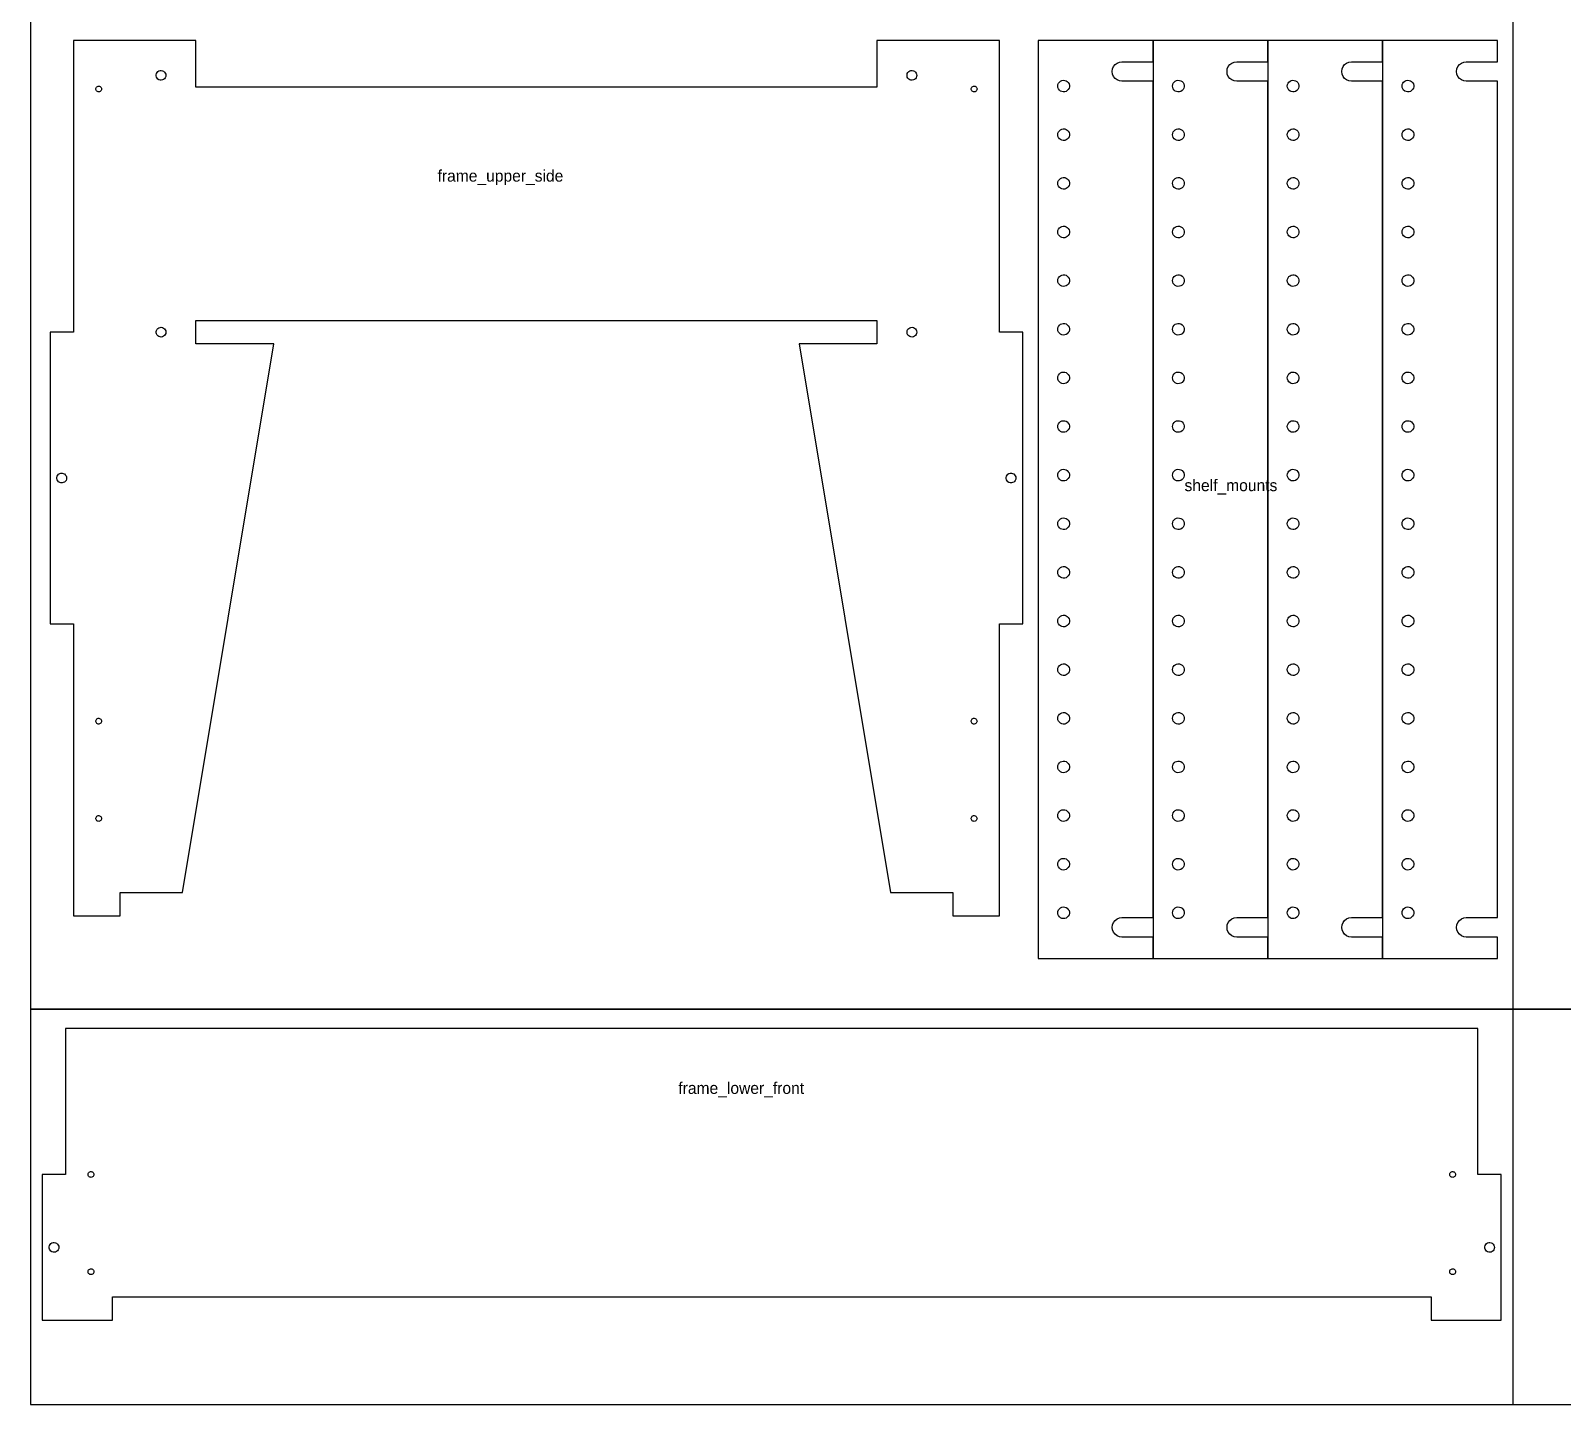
# Model space of a CAD drawing. Header units: millimetres. Extents: x -3535 to 20483, y -3090 to 7277.
# Drawn here: x 352 to 1139, y 2291 to 2997 of the extents above; entities that cross this region are included whole.
import ezdxf

# ---------------------------------------------------------------- set-up
doc = ezdxf.new("R2010")
doc.units = ezdxf.units.MM
doc.header["$MEASUREMENT"] = 0
doc.layers.add('T_ANNO', color=6, linetype='Continuous', plot=False)
doc.layers.add('T_PART_NAME_NOPRINT', color=7, linetype='Continuous', plot=False)
for name, color, linetype in [('T_CUT_HOLE_3MM', 1, 'Continuous'), ('T_CUT_HOLE_5MM', 2, 'Continuous'), ('T_CUT_HOLE_6MM', 5, 'Continuous'), ('T_CUT_THRU', 7, 'Continuous')]:
    doc.layers.add(name, color=color, linetype=linetype)

msp = doc.modelspace()

# ---------------------------------------------------------------- linework, layer by layer
at = {"layer": 'T_ANNO', "color": 5}
for p, q in [((1113.94, 3002.18), (1113.94, 2494.18)), ((1113.94, 2494.18), (1113.94, 2290.98))]:
    msp.add_line(p, q, dxfattribs=at)
at = {"layer": 'T_ANNO'}
for points in [[(351.94, 2494.18), (1164.74, 2494.18), (1164.74, 3002.18), (351.94, 3002.18)], [(351.94, 2494.18), (1164.74, 2494.18), (1164.74, 3002.18), (351.94, 3002.18)], [(351.94, 2290.98), (1164.74, 2290.98), (1164.74, 2494.18), (351.94, 2494.18)]]:
    msp.add_lwpolyline(points, close=True, dxfattribs=at)
at = {"layer": 'T_CUT_HOLE_3MM'}
for points in [[(385.98, 2966.02), (385.72, 2966.3), (385.54, 2966.62), (385.45, 2966.99), (385.45, 2967.37), (385.54, 2967.73), (385.72, 2968.06), (385.98, 2968.33), (386.3, 2968.53), (386.66, 2968.65), (387.03, 2968.67), (387.4, 2968.6), (387.74, 2968.44), (388.03, 2968.2), (388.25, 2967.9), (388.39, 2967.55), (388.44, 2967.18), (388.39, 2966.8), (388.25, 2966.45), (388.03, 2966.15), (387.74, 2965.91), (387.4, 2965.75), (387.03, 2965.68), (386.66, 2965.7), (386.3, 2965.82)], [(836.3, 2968.53), (836.66, 2968.65), (837.03, 2968.67), (837.4, 2968.6), (837.74, 2968.44), (838.03, 2968.2), (838.25, 2967.9), (838.39, 2967.55), (838.44, 2967.18), (838.39, 2966.8), (838.25, 2966.45), (838.03, 2966.15), (837.74, 2965.91), (837.4, 2965.75), (837.03, 2965.68), (836.66, 2965.7), (836.3, 2965.82), (835.98, 2966.02), (835.72, 2966.3), (835.54, 2966.62), (835.45, 2966.99), (835.45, 2967.37), (835.54, 2967.73), (835.72, 2968.06), (835.98, 2968.33)], [(385.72, 2643.06), (385.98, 2643.33), (386.3, 2643.53), (386.66, 2643.65), (387.03, 2643.67), (387.4, 2643.6), (387.74, 2643.44), (388.03, 2643.2), (388.25, 2642.9), (388.39, 2642.55), (388.44, 2642.18), (388.39, 2641.8), (388.25, 2641.45), (388.03, 2641.15), (387.74, 2640.91), (387.4, 2640.75), (387.03, 2640.68), (386.66, 2640.7), (386.3, 2640.82), (385.98, 2641.02), (385.72, 2641.3), (385.54, 2641.62), (385.45, 2641.99), (385.45, 2642.37), (385.54, 2642.73)], [(838.39, 2641.8), (838.25, 2641.45), (838.03, 2641.15), (837.74, 2640.91), (837.4, 2640.75), (837.03, 2640.68), (836.66, 2640.7), (836.3, 2640.82), (835.98, 2641.02), (835.72, 2641.3), (835.54, 2641.62), (835.45, 2641.99), (835.45, 2642.37), (835.54, 2642.73), (835.72, 2643.06), (835.98, 2643.33), (836.3, 2643.53), (836.66, 2643.65), (837.03, 2643.67), (837.4, 2643.6), (837.74, 2643.44), (838.03, 2643.2), (838.25, 2642.9), (838.39, 2642.55), (838.44, 2642.18)], [(385.45, 2591.99), (385.45, 2592.37), (385.54, 2592.73), (385.72, 2593.06), (385.98, 2593.33), (386.3, 2593.53), (386.66, 2593.65), (387.03, 2593.67), (387.4, 2593.6), (387.74, 2593.44), (388.03, 2593.2), (388.25, 2592.9), (388.39, 2592.55), (388.44, 2592.18), (388.39, 2591.8), (388.25, 2591.45), (388.03, 2591.15), (387.74, 2590.91), (387.4, 2590.75), (387.03, 2590.68), (386.66, 2590.7), (386.3, 2590.82), (385.98, 2591.02), (385.72, 2591.3), (385.54, 2591.62)], [(835.72, 2591.3), (835.54, 2591.62), (835.45, 2591.99), (835.45, 2592.37), (835.54, 2592.73), (835.72, 2593.06), (835.98, 2593.33), (836.3, 2593.53), (836.66, 2593.65), (837.03, 2593.67), (837.4, 2593.6), (837.74, 2593.44), (838.03, 2593.2), (838.25, 2592.9), (838.39, 2592.55), (838.44, 2592.18), (838.39, 2591.8), (838.25, 2591.45), (838.03, 2591.15), (837.74, 2590.91), (837.4, 2590.75), (837.03, 2590.68), (836.66, 2590.7), (836.3, 2590.82), (835.98, 2591.02)], [(383.4, 2407.75), (383.03, 2407.68), (382.66, 2407.7), (382.3, 2407.82), (381.98, 2408.02), (381.72, 2408.3), (381.54, 2408.62), (381.45, 2408.99), (381.45, 2409.37), (381.54, 2409.73), (381.72, 2410.06), (381.98, 2410.33), (382.3, 2410.53), (382.66, 2410.65), (383.03, 2410.67), (383.4, 2410.6), (383.74, 2410.44), (384.03, 2410.2), (384.25, 2409.9), (384.39, 2409.55), (384.44, 2409.18), (384.39, 2408.8), (384.25, 2408.45), (384.03, 2408.15), (383.74, 2407.91)], [(1083.4, 2407.75), (1083.03, 2407.68), (1082.66, 2407.7), (1082.3, 2407.82), (1081.98, 2408.02), (1081.72, 2408.3), (1081.54, 2408.62), (1081.45, 2408.99), (1081.45, 2409.37), (1081.54, 2409.73), (1081.72, 2410.06), (1081.98, 2410.33), (1082.3, 2410.53), (1082.66, 2410.65), (1083.03, 2410.67), (1083.4, 2410.6), (1083.74, 2410.44), (1084.03, 2410.2), (1084.25, 2409.9), (1084.39, 2409.55), (1084.44, 2409.18), (1084.39, 2408.8), (1084.25, 2408.45), (1084.03, 2408.15), (1083.74, 2407.91)], [(383.4, 2357.75), (383.03, 2357.68), (382.66, 2357.7), (382.3, 2357.82), (381.98, 2358.02), (381.72, 2358.3), (381.54, 2358.62), (381.45, 2358.99), (381.45, 2359.37), (381.54, 2359.73), (381.72, 2360.06), (381.98, 2360.33), (382.3, 2360.53), (382.66, 2360.65), (383.03, 2360.67), (383.4, 2360.6), (383.74, 2360.44), (384.03, 2360.2), (384.25, 2359.9), (384.39, 2359.55), (384.44, 2359.18), (384.39, 2358.8), (384.25, 2358.45), (384.03, 2358.15), (383.74, 2357.91)], [(1083.4, 2357.75), (1083.03, 2357.68), (1082.66, 2357.7), (1082.3, 2357.82), (1081.98, 2358.02), (1081.72, 2358.3), (1081.54, 2358.62), (1081.45, 2358.99), (1081.45, 2359.37), (1081.54, 2359.73), (1081.72, 2360.06), (1081.98, 2360.33), (1082.3, 2360.53), (1082.66, 2360.65), (1083.03, 2360.67), (1083.4, 2360.6), (1083.74, 2360.44), (1084.03, 2360.2), (1084.25, 2359.9), (1084.39, 2359.55), (1084.44, 2359.18), (1084.39, 2358.8), (1084.25, 2358.45), (1084.03, 2358.15), (1083.74, 2357.91)]]:
    msp.add_lwpolyline(points, close=True, dxfattribs=at)
at = {"layer": 'T_CUT_HOLE_5MM'}
for points in [[(416.91, 2975.65), (417.34, 2976.1), (417.87, 2976.44), (418.47, 2976.63), (419.09, 2976.67), (419.71, 2976.55), (420.28, 2976.29), (420.76, 2975.89), (421.13, 2975.38), (421.36, 2974.8), (421.44, 2974.18), (421.36, 2973.56), (421.13, 2972.97), (420.76, 2972.47), (420.28, 2972.07), (419.71, 2971.8), (419.09, 2971.68), (418.47, 2971.72), (417.87, 2971.92), (417.34, 2972.25), (416.91, 2972.71), (416.61, 2973.26), (416.46, 2973.86), (416.46, 2974.49), (416.61, 2975.1)], [(803.87, 2971.92), (803.34, 2972.25), (802.91, 2972.71), (802.61, 2973.26), (802.46, 2973.86), (802.46, 2974.49), (802.61, 2975.1), (802.91, 2975.65), (803.34, 2976.1), (803.87, 2976.44), (804.47, 2976.63), (805.09, 2976.67), (805.71, 2976.55), (806.28, 2976.29), (806.76, 2975.89), (807.13, 2975.38), (807.36, 2974.8), (807.44, 2974.18), (807.36, 2973.56), (807.13, 2972.97), (806.76, 2972.47), (806.28, 2972.07), (805.71, 2971.8), (805.09, 2971.68), (804.47, 2971.72)], [(416.91, 2840.71), (416.61, 2841.26), (416.46, 2841.86), (416.46, 2842.49), (416.61, 2843.1), (416.91, 2843.65), (417.34, 2844.1), (417.87, 2844.44), (418.47, 2844.63), (419.09, 2844.67), (419.71, 2844.55), (420.28, 2844.29), (420.76, 2843.89), (421.13, 2843.38), (421.36, 2842.8), (421.44, 2842.18), (421.36, 2841.56), (421.13, 2840.97), (420.76, 2840.47), (420.28, 2840.07), (419.71, 2839.8), (419.09, 2839.68), (418.47, 2839.72), (417.87, 2839.92), (417.34, 2840.25)], [(802.61, 2841.26), (802.46, 2841.86), (802.46, 2842.49), (802.61, 2843.1), (802.91, 2843.65), (803.34, 2844.1), (803.87, 2844.44), (804.47, 2844.63), (805.09, 2844.67), (805.71, 2844.55), (806.28, 2844.29), (806.76, 2843.89), (807.13, 2843.38), (807.36, 2842.8), (807.44, 2842.18), (807.36, 2841.56), (807.13, 2840.97), (806.76, 2840.47), (806.28, 2840.07), (805.71, 2839.8), (805.09, 2839.68), (804.47, 2839.72), (803.87, 2839.92), (803.34, 2840.25), (802.91, 2840.71)], [(368.09, 2764.68), (367.47, 2764.72), (366.87, 2764.92), (366.34, 2765.25), (365.91, 2765.71), (365.61, 2766.26), (365.46, 2766.86), (365.46, 2767.49), (365.61, 2768.1), (365.91, 2768.65), (366.34, 2769.1), (366.87, 2769.44), (367.47, 2769.63), (368.09, 2769.67), (368.71, 2769.55), (369.28, 2769.29), (369.76, 2768.89), (370.13, 2768.38), (370.36, 2767.8), (370.44, 2767.18), (370.36, 2766.56), (370.13, 2765.97), (369.76, 2765.47), (369.28, 2765.07), (368.71, 2764.8)], [(855.47, 2764.72), (854.87, 2764.92), (854.34, 2765.25), (853.91, 2765.71), (853.61, 2766.26), (853.46, 2766.86), (853.46, 2767.49), (853.61, 2768.1), (853.91, 2768.65), (854.34, 2769.1), (854.87, 2769.44), (855.47, 2769.63), (856.09, 2769.67), (856.71, 2769.55), (857.28, 2769.29), (857.76, 2768.89), (858.13, 2768.38), (858.36, 2767.8), (858.44, 2767.18), (858.36, 2766.56), (858.13, 2765.97), (857.76, 2765.47), (857.28, 2765.07), (856.71, 2764.8), (856.09, 2764.68)], [(364.71, 2369.3), (364.09, 2369.18), (363.47, 2369.22), (362.87, 2369.42), (362.34, 2369.75), (361.91, 2370.21), (361.61, 2370.76), (361.46, 2371.36), (361.46, 2371.99), (361.61, 2372.6), (361.91, 2373.15), (362.34, 2373.6), (362.87, 2373.94), (363.47, 2374.13), (364.09, 2374.17), (364.71, 2374.05), (365.28, 2373.79), (365.76, 2373.39), (366.13, 2372.88), (366.36, 2372.3), (366.44, 2371.68), (366.36, 2371.06), (366.13, 2370.47), (365.76, 2369.97), (365.28, 2369.57)], [(1102.71, 2369.3), (1102.09, 2369.18), (1101.47, 2369.22), (1100.87, 2369.42), (1100.34, 2369.75), (1099.91, 2370.21), (1099.61, 2370.76), (1099.46, 2371.36), (1099.46, 2371.99), (1099.61, 2372.6), (1099.91, 2373.15), (1100.34, 2373.6), (1100.87, 2373.94), (1101.47, 2374.13), (1102.09, 2374.17), (1102.71, 2374.05), (1103.28, 2373.79), (1103.76, 2373.39), (1104.13, 2372.88), (1104.36, 2372.3), (1104.44, 2371.68), (1104.36, 2371.06), (1104.13, 2370.47), (1103.76, 2369.97), (1103.28, 2369.57)]]:
    msp.add_lwpolyline(points, close=True, dxfattribs=at)
at = {"layer": 'T_CUT_HOLE_6MM'}
for points in [[(880.75, 2966.62), (880.31, 2967.23), (880.03, 2967.93), (879.94, 2968.68), (880.03, 2969.42), (880.31, 2970.12), (880.75, 2970.73), (881.33, 2971.21), (882.01, 2971.53), (882.75, 2971.67), (883.5, 2971.62), (884.21, 2971.39), (884.85, 2970.99), (885.36, 2970.44), (885.73, 2969.78), (885.91, 2969.05), (885.91, 2968.3), (885.73, 2967.57), (885.36, 2966.91), (884.85, 2966.37), (884.21, 2965.96), (883.5, 2965.73), (882.75, 2965.68), (882.01, 2965.82), (881.33, 2966.14)], [(939.75, 2966.62), (939.31, 2967.23), (939.03, 2967.93), (938.94, 2968.68), (939.03, 2969.42), (939.31, 2970.12), (939.75, 2970.73), (940.33, 2971.21), (941.01, 2971.53), (941.75, 2971.67), (942.5, 2971.62), (943.21, 2971.39), (943.85, 2970.99), (944.36, 2970.44), (944.73, 2969.78), (944.91, 2969.05), (944.91, 2968.3), (944.73, 2967.57), (944.36, 2966.91), (943.85, 2966.37), (943.21, 2965.96), (942.5, 2965.73), (941.75, 2965.68), (941.01, 2965.82), (940.33, 2966.14)], [(998.75, 2966.62), (998.31, 2967.23), (998.03, 2967.93), (997.94, 2968.68), (998.03, 2969.42), (998.31, 2970.12), (998.75, 2970.73), (999.33, 2971.21), (1000.01, 2971.53), (1000.75, 2971.67), (1001.5, 2971.62), (1002.21, 2971.39), (1002.85, 2970.99), (1003.36, 2970.44), (1003.73, 2969.78), (1003.91, 2969.05), (1003.91, 2968.3), (1003.73, 2967.57), (1003.36, 2966.91), (1002.85, 2966.37), (1002.21, 2965.96), (1001.5, 2965.73), (1000.75, 2965.68), (1000.01, 2965.82), (999.33, 2966.14)], [(1057.75, 2966.62), (1057.31, 2967.23), (1057.03, 2967.93), (1056.94, 2968.68), (1057.03, 2969.42), (1057.31, 2970.12), (1057.75, 2970.73), (1058.33, 2971.21), (1059.01, 2971.53), (1059.75, 2971.67), (1060.5, 2971.62), (1061.21, 2971.39), (1061.85, 2970.99), (1062.36, 2970.44), (1062.73, 2969.78), (1062.91, 2969.05), (1062.91, 2968.3), (1062.73, 2967.57), (1062.36, 2966.91), (1061.85, 2966.37), (1061.21, 2965.96), (1060.5, 2965.73), (1059.75, 2965.68), (1059.01, 2965.82), (1058.33, 2966.14)], [(880.31, 2945.12), (880.75, 2945.73), (881.33, 2946.21), (882.01, 2946.53), (882.75, 2946.67), (883.5, 2946.62), (884.21, 2946.39), (884.85, 2945.99), (885.36, 2945.44), (885.73, 2944.78), (885.91, 2944.05), (885.91, 2943.3), (885.73, 2942.57), (885.36, 2941.91), (884.85, 2941.37), (884.21, 2940.96), (883.5, 2940.73), (882.75, 2940.68), (882.01, 2940.82), (881.33, 2941.14), (880.75, 2941.62), (880.31, 2942.23), (880.03, 2942.93), (879.94, 2943.68), (880.03, 2944.42)], [(939.31, 2945.12), (939.75, 2945.73), (940.33, 2946.21), (941.01, 2946.53), (941.75, 2946.67), (942.5, 2946.62), (943.21, 2946.39), (943.85, 2945.99), (944.36, 2945.44), (944.73, 2944.78), (944.91, 2944.05), (944.91, 2943.3), (944.73, 2942.57), (944.36, 2941.91), (943.85, 2941.37), (943.21, 2940.96), (942.5, 2940.73), (941.75, 2940.68), (941.01, 2940.82), (940.33, 2941.14), (939.75, 2941.62), (939.31, 2942.23), (939.03, 2942.93), (938.94, 2943.68), (939.03, 2944.42)], [(998.31, 2945.12), (998.75, 2945.73), (999.33, 2946.21), (1000.01, 2946.53), (1000.75, 2946.67), (1001.5, 2946.62), (1002.21, 2946.39), (1002.85, 2945.99), (1003.36, 2945.44), (1003.73, 2944.78), (1003.91, 2944.05), (1003.91, 2943.3), (1003.73, 2942.57), (1003.36, 2941.91), (1002.85, 2941.37), (1002.21, 2940.96), (1001.5, 2940.73), (1000.75, 2940.68), (1000.01, 2940.82), (999.33, 2941.14), (998.75, 2941.62), (998.31, 2942.23), (998.03, 2942.93), (997.94, 2943.68), (998.03, 2944.42)], [(1057.31, 2945.12), (1057.75, 2945.73), (1058.33, 2946.21), (1059.01, 2946.53), (1059.75, 2946.67), (1060.5, 2946.62), (1061.21, 2946.39), (1061.85, 2945.99), (1062.36, 2945.44), (1062.73, 2944.78), (1062.91, 2944.05), (1062.91, 2943.3), (1062.73, 2942.57), (1062.36, 2941.91), (1061.85, 2941.37), (1061.21, 2940.96), (1060.5, 2940.73), (1059.75, 2940.68), (1059.01, 2940.82), (1058.33, 2941.14), (1057.75, 2941.62), (1057.31, 2942.23), (1057.03, 2942.93), (1056.94, 2943.68), (1057.03, 2944.42)], [(885.91, 2918.3), (885.73, 2917.57), (885.36, 2916.91), (884.85, 2916.37), (884.21, 2915.96), (883.5, 2915.73), (882.75, 2915.68), (882.01, 2915.82), (881.33, 2916.14), (880.75, 2916.62), (880.31, 2917.23), (880.03, 2917.93), (879.94, 2918.68), (880.03, 2919.42), (880.31, 2920.12), (880.75, 2920.73), (881.33, 2921.21), (882.01, 2921.53), (882.75, 2921.67), (883.5, 2921.62), (884.21, 2921.39), (884.85, 2920.99), (885.36, 2920.44), (885.73, 2919.78), (885.91, 2919.05)], [(944.91, 2918.3), (944.73, 2917.57), (944.36, 2916.91), (943.85, 2916.37), (943.21, 2915.96), (942.5, 2915.73), (941.75, 2915.68), (941.01, 2915.82), (940.33, 2916.14), (939.75, 2916.62), (939.31, 2917.23), (939.03, 2917.93), (938.94, 2918.68), (939.03, 2919.42), (939.31, 2920.12), (939.75, 2920.73), (940.33, 2921.21), (941.01, 2921.53), (941.75, 2921.67), (942.5, 2921.62), (943.21, 2921.39), (943.85, 2920.99), (944.36, 2920.44), (944.73, 2919.78), (944.91, 2919.05)], [(1003.91, 2918.3), (1003.73, 2917.57), (1003.36, 2916.91), (1002.85, 2916.37), (1002.21, 2915.96), (1001.5, 2915.73), (1000.75, 2915.68), (1000.01, 2915.82), (999.33, 2916.14), (998.75, 2916.62), (998.31, 2917.23), (998.03, 2917.93), (997.94, 2918.68), (998.03, 2919.42), (998.31, 2920.12), (998.75, 2920.73), (999.33, 2921.21), (1000.01, 2921.53), (1000.75, 2921.67), (1001.5, 2921.62), (1002.21, 2921.39), (1002.85, 2920.99), (1003.36, 2920.44), (1003.73, 2919.78), (1003.91, 2919.05)], [(1062.91, 2918.3), (1062.73, 2917.57), (1062.36, 2916.91), (1061.85, 2916.37), (1061.21, 2915.96), (1060.5, 2915.73), (1059.75, 2915.68), (1059.01, 2915.82), (1058.33, 2916.14), (1057.75, 2916.62), (1057.31, 2917.23), (1057.03, 2917.93), (1056.94, 2918.68), (1057.03, 2919.42), (1057.31, 2920.12), (1057.75, 2920.73), (1058.33, 2921.21), (1059.01, 2921.53), (1059.75, 2921.67), (1060.5, 2921.62), (1061.21, 2921.39), (1061.85, 2920.99), (1062.36, 2920.44), (1062.73, 2919.78), (1062.91, 2919.05)], [(880.31, 2895.12), (880.75, 2895.73), (881.33, 2896.21), (882.01, 2896.53), (882.75, 2896.67), (883.5, 2896.62), (884.21, 2896.39), (884.85, 2895.99), (885.36, 2895.44), (885.73, 2894.78), (885.91, 2894.05), (885.91, 2893.3), (885.73, 2892.57), (885.36, 2891.91), (884.85, 2891.37), (884.21, 2890.96), (883.5, 2890.73), (882.75, 2890.68), (882.01, 2890.82), (881.33, 2891.14), (880.75, 2891.62), (880.31, 2892.23), (880.03, 2892.93), (879.94, 2893.68), (880.03, 2894.42)], [(939.31, 2895.12), (939.75, 2895.73), (940.33, 2896.21), (941.01, 2896.53), (941.75, 2896.67), (942.5, 2896.62), (943.21, 2896.39), (943.85, 2895.99), (944.36, 2895.44), (944.73, 2894.78), (944.91, 2894.05), (944.91, 2893.3), (944.73, 2892.57), (944.36, 2891.91), (943.85, 2891.37), (943.21, 2890.96), (942.5, 2890.73), (941.75, 2890.68), (941.01, 2890.82), (940.33, 2891.14), (939.75, 2891.62), (939.31, 2892.23), (939.03, 2892.93), (938.94, 2893.68), (939.03, 2894.42)], [(998.31, 2895.12), (998.75, 2895.73), (999.33, 2896.21), (1000.01, 2896.53), (1000.75, 2896.67), (1001.5, 2896.62), (1002.21, 2896.39), (1002.85, 2895.99), (1003.36, 2895.44), (1003.73, 2894.78), (1003.91, 2894.05), (1003.91, 2893.3), (1003.73, 2892.57), (1003.36, 2891.91), (1002.85, 2891.37), (1002.21, 2890.96), (1001.5, 2890.73), (1000.75, 2890.68), (1000.01, 2890.82), (999.33, 2891.14), (998.75, 2891.62), (998.31, 2892.23), (998.03, 2892.93), (997.94, 2893.68), (998.03, 2894.42)], [(1057.31, 2895.12), (1057.75, 2895.73), (1058.33, 2896.21), (1059.01, 2896.53), (1059.75, 2896.67), (1060.5, 2896.62), (1061.21, 2896.39), (1061.85, 2895.99), (1062.36, 2895.44), (1062.73, 2894.78), (1062.91, 2894.05), (1062.91, 2893.3), (1062.73, 2892.57), (1062.36, 2891.91), (1061.85, 2891.37), (1061.21, 2890.96), (1060.5, 2890.73), (1059.75, 2890.68), (1059.01, 2890.82), (1058.33, 2891.14), (1057.75, 2891.62), (1057.31, 2892.23), (1057.03, 2892.93), (1056.94, 2893.68), (1057.03, 2894.42)], [(884.21, 2871.39), (884.85, 2870.99), (885.36, 2870.44), (885.73, 2869.78), (885.91, 2869.05), (885.91, 2868.3), (885.73, 2867.57), (885.36, 2866.91), (884.85, 2866.37), (884.21, 2865.96), (883.5, 2865.73), (882.75, 2865.68), (882.01, 2865.82), (881.33, 2866.14), (880.75, 2866.62), (880.31, 2867.23), (880.03, 2867.93), (879.94, 2868.68), (880.03, 2869.42), (880.31, 2870.12), (880.75, 2870.73), (881.33, 2871.21), (882.01, 2871.53), (882.75, 2871.67), (883.5, 2871.62)], [(943.21, 2871.39), (943.85, 2870.99), (944.36, 2870.44), (944.73, 2869.78), (944.91, 2869.05), (944.91, 2868.3), (944.73, 2867.57), (944.36, 2866.91), (943.85, 2866.37), (943.21, 2865.96), (942.5, 2865.73), (941.75, 2865.68), (941.01, 2865.82), (940.33, 2866.14), (939.75, 2866.62), (939.31, 2867.23), (939.03, 2867.93), (938.94, 2868.68), (939.03, 2869.42), (939.31, 2870.12), (939.75, 2870.73), (940.33, 2871.21), (941.01, 2871.53), (941.75, 2871.67), (942.5, 2871.62)], [(1002.21, 2871.39), (1002.85, 2870.99), (1003.36, 2870.44), (1003.73, 2869.78), (1003.91, 2869.05), (1003.91, 2868.3), (1003.73, 2867.57), (1003.36, 2866.91), (1002.85, 2866.37), (1002.21, 2865.96), (1001.5, 2865.73), (1000.75, 2865.68), (1000.01, 2865.82), (999.33, 2866.14), (998.75, 2866.62), (998.31, 2867.23), (998.03, 2867.93), (997.94, 2868.68), (998.03, 2869.42), (998.31, 2870.12), (998.75, 2870.73), (999.33, 2871.21), (1000.01, 2871.53), (1000.75, 2871.67), (1001.5, 2871.62)], [(1061.21, 2871.39), (1061.85, 2870.99), (1062.36, 2870.44), (1062.73, 2869.78), (1062.91, 2869.05), (1062.91, 2868.3), (1062.73, 2867.57), (1062.36, 2866.91), (1061.85, 2866.37), (1061.21, 2865.96), (1060.5, 2865.73), (1059.75, 2865.68), (1059.01, 2865.82), (1058.33, 2866.14), (1057.75, 2866.62), (1057.31, 2867.23), (1057.03, 2867.93), (1056.94, 2868.68), (1057.03, 2869.42), (1057.31, 2870.12), (1057.75, 2870.73), (1058.33, 2871.21), (1059.01, 2871.53), (1059.75, 2871.67), (1060.5, 2871.62)], [(880.03, 2844.42), (880.31, 2845.12), (880.75, 2845.73), (881.33, 2846.21), (882.01, 2846.53), (882.75, 2846.67), (883.5, 2846.62), (884.21, 2846.39), (884.85, 2845.99), (885.36, 2845.44), (885.73, 2844.78), (885.91, 2844.05), (885.91, 2843.3), (885.73, 2842.57), (885.36, 2841.91), (884.85, 2841.37), (884.21, 2840.96), (883.5, 2840.73), (882.75, 2840.68), (882.01, 2840.82), (881.33, 2841.14), (880.75, 2841.62), (880.31, 2842.23), (880.03, 2842.93), (879.94, 2843.68)], [(939.03, 2844.42), (939.31, 2845.12), (939.75, 2845.73), (940.33, 2846.21), (941.01, 2846.53), (941.75, 2846.67), (942.5, 2846.62), (943.21, 2846.39), (943.85, 2845.99), (944.36, 2845.44), (944.73, 2844.78), (944.91, 2844.05), (944.91, 2843.3), (944.73, 2842.57), (944.36, 2841.91), (943.85, 2841.37), (943.21, 2840.96), (942.5, 2840.73), (941.75, 2840.68), (941.01, 2840.82), (940.33, 2841.14), (939.75, 2841.62), (939.31, 2842.23), (939.03, 2842.93), (938.94, 2843.68)], [(998.03, 2844.42), (998.31, 2845.12), (998.75, 2845.73), (999.33, 2846.21), (1000.01, 2846.53), (1000.75, 2846.67), (1001.5, 2846.62), (1002.21, 2846.39), (1002.85, 2845.99), (1003.36, 2845.44), (1003.73, 2844.78), (1003.91, 2844.05), (1003.91, 2843.3), (1003.73, 2842.57), (1003.36, 2841.91), (1002.85, 2841.37), (1002.21, 2840.96), (1001.5, 2840.73), (1000.75, 2840.68), (1000.01, 2840.82), (999.33, 2841.14), (998.75, 2841.62), (998.31, 2842.23), (998.03, 2842.93), (997.94, 2843.68)], [(1057.03, 2844.42), (1057.31, 2845.12), (1057.75, 2845.73), (1058.33, 2846.21), (1059.01, 2846.53), (1059.75, 2846.67), (1060.5, 2846.62), (1061.21, 2846.39), (1061.85, 2845.99), (1062.36, 2845.44), (1062.73, 2844.78), (1062.91, 2844.05), (1062.91, 2843.3), (1062.73, 2842.57), (1062.36, 2841.91), (1061.85, 2841.37), (1061.21, 2840.96), (1060.5, 2840.73), (1059.75, 2840.68), (1059.01, 2840.82), (1058.33, 2841.14), (1057.75, 2841.62), (1057.31, 2842.23), (1057.03, 2842.93), (1056.94, 2843.68)], [(880.03, 2819.42), (880.31, 2820.12), (880.75, 2820.73), (881.33, 2821.21), (882.01, 2821.53), (882.75, 2821.67), (883.5, 2821.62), (884.21, 2821.39), (884.85, 2820.99), (885.36, 2820.44), (885.73, 2819.78), (885.91, 2819.05), (885.91, 2818.3), (885.73, 2817.57), (885.36, 2816.91), (884.85, 2816.37), (884.21, 2815.96), (883.5, 2815.73), (882.75, 2815.68), (882.01, 2815.82), (881.33, 2816.14), (880.75, 2816.62), (880.31, 2817.23), (880.03, 2817.93), (879.94, 2818.68)], [(939.03, 2819.42), (939.31, 2820.12), (939.75, 2820.73), (940.33, 2821.21), (941.01, 2821.53), (941.75, 2821.67), (942.5, 2821.62), (943.21, 2821.39), (943.85, 2820.99), (944.36, 2820.44), (944.73, 2819.78), (944.91, 2819.05), (944.91, 2818.3), (944.73, 2817.57), (944.36, 2816.91), (943.85, 2816.37), (943.21, 2815.96), (942.5, 2815.73), (941.75, 2815.68), (941.01, 2815.82), (940.33, 2816.14), (939.75, 2816.62), (939.31, 2817.23), (939.03, 2817.93), (938.94, 2818.68)], [(998.03, 2819.42), (998.31, 2820.12), (998.75, 2820.73), (999.33, 2821.21), (1000.01, 2821.53), (1000.75, 2821.67), (1001.5, 2821.62), (1002.21, 2821.39), (1002.85, 2820.99), (1003.36, 2820.44), (1003.73, 2819.78), (1003.91, 2819.05), (1003.91, 2818.3), (1003.73, 2817.57), (1003.36, 2816.91), (1002.85, 2816.37), (1002.21, 2815.96), (1001.5, 2815.73), (1000.75, 2815.68), (1000.01, 2815.82), (999.33, 2816.14), (998.75, 2816.62), (998.31, 2817.23), (998.03, 2817.93), (997.94, 2818.68)], [(1057.03, 2819.42), (1057.31, 2820.12), (1057.75, 2820.73), (1058.33, 2821.21), (1059.01, 2821.53), (1059.75, 2821.67), (1060.5, 2821.62), (1061.21, 2821.39), (1061.85, 2820.99), (1062.36, 2820.44), (1062.73, 2819.78), (1062.91, 2819.05), (1062.91, 2818.3), (1062.73, 2817.57), (1062.36, 2816.91), (1061.85, 2816.37), (1061.21, 2815.96), (1060.5, 2815.73), (1059.75, 2815.68), (1059.01, 2815.82), (1058.33, 2816.14), (1057.75, 2816.62), (1057.31, 2817.23), (1057.03, 2817.93), (1056.94, 2818.68)], [(881.33, 2796.21), (882.01, 2796.53), (882.75, 2796.67), (883.5, 2796.62), (884.21, 2796.39), (884.85, 2795.99), (885.36, 2795.44), (885.73, 2794.78), (885.91, 2794.05), (885.91, 2793.3), (885.73, 2792.57), (885.36, 2791.91), (884.85, 2791.37), (884.21, 2790.96), (883.5, 2790.73), (882.75, 2790.68), (882.01, 2790.82), (881.33, 2791.14), (880.75, 2791.62), (880.31, 2792.23), (880.03, 2792.93), (879.94, 2793.68), (880.03, 2794.42), (880.31, 2795.12), (880.75, 2795.73)], [(940.33, 2796.21), (941.01, 2796.53), (941.75, 2796.67), (942.5, 2796.62), (943.21, 2796.39), (943.85, 2795.99), (944.36, 2795.44), (944.73, 2794.78), (944.91, 2794.05), (944.91, 2793.3), (944.73, 2792.57), (944.36, 2791.91), (943.85, 2791.37), (943.21, 2790.96), (942.5, 2790.73), (941.75, 2790.68), (941.01, 2790.82), (940.33, 2791.14), (939.75, 2791.62), (939.31, 2792.23), (939.03, 2792.93), (938.94, 2793.68), (939.03, 2794.42), (939.31, 2795.12), (939.75, 2795.73)], [(999.33, 2796.21), (1000.01, 2796.53), (1000.75, 2796.67), (1001.5, 2796.62), (1002.21, 2796.39), (1002.85, 2795.99), (1003.36, 2795.44), (1003.73, 2794.78), (1003.91, 2794.05), (1003.91, 2793.3), (1003.73, 2792.57), (1003.36, 2791.91), (1002.85, 2791.37), (1002.21, 2790.96), (1001.5, 2790.73), (1000.75, 2790.68), (1000.01, 2790.82), (999.33, 2791.14), (998.75, 2791.62), (998.31, 2792.23), (998.03, 2792.93), (997.94, 2793.68), (998.03, 2794.42), (998.31, 2795.12), (998.75, 2795.73)], [(1058.33, 2796.21), (1059.01, 2796.53), (1059.75, 2796.67), (1060.5, 2796.62), (1061.21, 2796.39), (1061.85, 2795.99), (1062.36, 2795.44), (1062.73, 2794.78), (1062.91, 2794.05), (1062.91, 2793.3), (1062.73, 2792.57), (1062.36, 2791.91), (1061.85, 2791.37), (1061.21, 2790.96), (1060.5, 2790.73), (1059.75, 2790.68), (1059.01, 2790.82), (1058.33, 2791.14), (1057.75, 2791.62), (1057.31, 2792.23), (1057.03, 2792.93), (1056.94, 2793.68), (1057.03, 2794.42), (1057.31, 2795.12), (1057.75, 2795.73)], [(880.03, 2769.42), (880.31, 2770.12), (880.75, 2770.73), (881.33, 2771.21), (882.01, 2771.53), (882.75, 2771.67), (883.5, 2771.62), (884.21, 2771.39), (884.85, 2770.99), (885.36, 2770.44), (885.73, 2769.78), (885.91, 2769.05), (885.91, 2768.3), (885.73, 2767.57), (885.36, 2766.91), (884.85, 2766.37), (884.21, 2765.96), (883.5, 2765.73), (882.75, 2765.68), (882.01, 2765.82), (881.33, 2766.14), (880.75, 2766.62), (880.31, 2767.23), (880.03, 2767.93), (879.94, 2768.68)], [(939.03, 2769.42), (939.31, 2770.12), (939.75, 2770.73), (940.33, 2771.21), (941.01, 2771.53), (941.75, 2771.67), (942.5, 2771.62), (943.21, 2771.39), (943.85, 2770.99), (944.36, 2770.44), (944.73, 2769.78), (944.91, 2769.05), (944.91, 2768.3), (944.73, 2767.57), (944.36, 2766.91), (943.85, 2766.37), (943.21, 2765.96), (942.5, 2765.73), (941.75, 2765.68), (941.01, 2765.82), (940.33, 2766.14), (939.75, 2766.62), (939.31, 2767.23), (939.03, 2767.93), (938.94, 2768.68)], [(998.03, 2769.42), (998.31, 2770.12), (998.75, 2770.73), (999.33, 2771.21), (1000.01, 2771.53), (1000.75, 2771.67), (1001.5, 2771.62), (1002.21, 2771.39), (1002.85, 2770.99), (1003.36, 2770.44), (1003.73, 2769.78), (1003.91, 2769.05), (1003.91, 2768.3), (1003.73, 2767.57), (1003.36, 2766.91), (1002.85, 2766.37), (1002.21, 2765.96), (1001.5, 2765.73), (1000.75, 2765.68), (1000.01, 2765.82), (999.33, 2766.14), (998.75, 2766.62), (998.31, 2767.23), (998.03, 2767.93), (997.94, 2768.68)], [(1057.03, 2769.42), (1057.31, 2770.12), (1057.75, 2770.73), (1058.33, 2771.21), (1059.01, 2771.53), (1059.75, 2771.67), (1060.5, 2771.62), (1061.21, 2771.39), (1061.85, 2770.99), (1062.36, 2770.44), (1062.73, 2769.78), (1062.91, 2769.05), (1062.91, 2768.3), (1062.73, 2767.57), (1062.36, 2766.91), (1061.85, 2766.37), (1061.21, 2765.96), (1060.5, 2765.73), (1059.75, 2765.68), (1059.01, 2765.82), (1058.33, 2766.14), (1057.75, 2766.62), (1057.31, 2767.23), (1057.03, 2767.93), (1056.94, 2768.68)], [(885.91, 2743.3), (885.73, 2742.57), (885.36, 2741.91), (884.85, 2741.37), (884.21, 2740.96), (883.5, 2740.73), (882.75, 2740.68), (882.01, 2740.82), (881.33, 2741.14), (880.75, 2741.62), (880.31, 2742.23), (880.03, 2742.93), (879.94, 2743.68), (880.03, 2744.42), (880.31, 2745.12), (880.75, 2745.73), (881.33, 2746.21), (882.01, 2746.53), (882.75, 2746.67), (883.5, 2746.62), (884.21, 2746.39), (884.85, 2745.99), (885.36, 2745.44), (885.73, 2744.78), (885.91, 2744.05)], [(944.91, 2743.3), (944.73, 2742.57), (944.36, 2741.91), (943.85, 2741.37), (943.21, 2740.96), (942.5, 2740.73), (941.75, 2740.68), (941.01, 2740.82), (940.33, 2741.14), (939.75, 2741.62), (939.31, 2742.23), (939.03, 2742.93), (938.94, 2743.68), (939.03, 2744.42), (939.31, 2745.12), (939.75, 2745.73), (940.33, 2746.21), (941.01, 2746.53), (941.75, 2746.67), (942.5, 2746.62), (943.21, 2746.39), (943.85, 2745.99), (944.36, 2745.44), (944.73, 2744.78), (944.91, 2744.05)], [(1003.91, 2743.3), (1003.73, 2742.57), (1003.36, 2741.91), (1002.85, 2741.37), (1002.21, 2740.96), (1001.5, 2740.73), (1000.75, 2740.68), (1000.01, 2740.82), (999.33, 2741.14), (998.75, 2741.62), (998.31, 2742.23), (998.03, 2742.93), (997.94, 2743.68), (998.03, 2744.42), (998.31, 2745.12), (998.75, 2745.73), (999.33, 2746.21), (1000.01, 2746.53), (1000.75, 2746.67), (1001.5, 2746.62), (1002.21, 2746.39), (1002.85, 2745.99), (1003.36, 2745.44), (1003.73, 2744.78), (1003.91, 2744.05)], [(1062.91, 2743.3), (1062.73, 2742.57), (1062.36, 2741.91), (1061.85, 2741.37), (1061.21, 2740.96), (1060.5, 2740.73), (1059.75, 2740.68), (1059.01, 2740.82), (1058.33, 2741.14), (1057.75, 2741.62), (1057.31, 2742.23), (1057.03, 2742.93), (1056.94, 2743.68), (1057.03, 2744.42), (1057.31, 2745.12), (1057.75, 2745.73), (1058.33, 2746.21), (1059.01, 2746.53), (1059.75, 2746.67), (1060.5, 2746.62), (1061.21, 2746.39), (1061.85, 2745.99), (1062.36, 2745.44), (1062.73, 2744.78), (1062.91, 2744.05)], [(880.03, 2719.42), (880.31, 2720.12), (880.75, 2720.73), (881.33, 2721.21), (882.01, 2721.53), (882.75, 2721.67), (883.5, 2721.62), (884.21, 2721.39), (884.85, 2720.99), (885.36, 2720.44), (885.73, 2719.78), (885.91, 2719.05), (885.91, 2718.3), (885.73, 2717.57), (885.36, 2716.91), (884.85, 2716.37), (884.21, 2715.96), (883.5, 2715.73), (882.75, 2715.68), (882.01, 2715.82), (881.33, 2716.14), (880.75, 2716.62), (880.31, 2717.23), (880.03, 2717.93), (879.94, 2718.68)], [(939.03, 2719.42), (939.31, 2720.12), (939.75, 2720.73), (940.33, 2721.21), (941.01, 2721.53), (941.75, 2721.67), (942.5, 2721.62), (943.21, 2721.39), (943.85, 2720.99), (944.36, 2720.44), (944.73, 2719.78), (944.91, 2719.05), (944.91, 2718.3), (944.73, 2717.57), (944.36, 2716.91), (943.85, 2716.37), (943.21, 2715.96), (942.5, 2715.73), (941.75, 2715.68), (941.01, 2715.82), (940.33, 2716.14), (939.75, 2716.62), (939.31, 2717.23), (939.03, 2717.93), (938.94, 2718.68)], [(998.03, 2719.42), (998.31, 2720.12), (998.75, 2720.73), (999.33, 2721.21), (1000.01, 2721.53), (1000.75, 2721.67), (1001.5, 2721.62), (1002.21, 2721.39), (1002.85, 2720.99), (1003.36, 2720.44), (1003.73, 2719.78), (1003.91, 2719.05), (1003.91, 2718.3), (1003.73, 2717.57), (1003.36, 2716.91), (1002.85, 2716.37), (1002.21, 2715.96), (1001.5, 2715.73), (1000.75, 2715.68), (1000.01, 2715.82), (999.33, 2716.14), (998.75, 2716.62), (998.31, 2717.23), (998.03, 2717.93), (997.94, 2718.68)], [(1057.03, 2719.42), (1057.31, 2720.12), (1057.75, 2720.73), (1058.33, 2721.21), (1059.01, 2721.53), (1059.75, 2721.67), (1060.5, 2721.62), (1061.21, 2721.39), (1061.85, 2720.99), (1062.36, 2720.44), (1062.73, 2719.78), (1062.91, 2719.05), (1062.91, 2718.3), (1062.73, 2717.57), (1062.36, 2716.91), (1061.85, 2716.37), (1061.21, 2715.96), (1060.5, 2715.73), (1059.75, 2715.68), (1059.01, 2715.82), (1058.33, 2716.14), (1057.75, 2716.62), (1057.31, 2717.23), (1057.03, 2717.93), (1056.94, 2718.68)], [(885.91, 2694.05), (885.91, 2693.3), (885.73, 2692.57), (885.36, 2691.91), (884.85, 2691.37), (884.21, 2690.96), (883.5, 2690.73), (882.75, 2690.68), (882.01, 2690.82), (881.33, 2691.14), (880.75, 2691.62), (880.31, 2692.23), (880.03, 2692.93), (879.94, 2693.68), (880.03, 2694.42), (880.31, 2695.12), (880.75, 2695.73), (881.33, 2696.21), (882.01, 2696.53), (882.75, 2696.67), (883.5, 2696.62), (884.21, 2696.39), (884.85, 2695.99), (885.36, 2695.44), (885.73, 2694.78)], [(944.91, 2694.05), (944.91, 2693.3), (944.73, 2692.57), (944.36, 2691.91), (943.85, 2691.37), (943.21, 2690.96), (942.5, 2690.73), (941.75, 2690.68), (941.01, 2690.82), (940.33, 2691.14), (939.75, 2691.62), (939.31, 2692.23), (939.03, 2692.93), (938.94, 2693.68), (939.03, 2694.42), (939.31, 2695.12), (939.75, 2695.73), (940.33, 2696.21), (941.01, 2696.53), (941.75, 2696.67), (942.5, 2696.62), (943.21, 2696.39), (943.85, 2695.99), (944.36, 2695.44), (944.73, 2694.78)], [(1003.91, 2694.05), (1003.91, 2693.3), (1003.73, 2692.57), (1003.36, 2691.91), (1002.85, 2691.37), (1002.21, 2690.96), (1001.5, 2690.73), (1000.75, 2690.68), (1000.01, 2690.82), (999.33, 2691.14), (998.75, 2691.62), (998.31, 2692.23), (998.03, 2692.93), (997.94, 2693.68), (998.03, 2694.42), (998.31, 2695.12), (998.75, 2695.73), (999.33, 2696.21), (1000.01, 2696.53), (1000.75, 2696.67), (1001.5, 2696.62), (1002.21, 2696.39), (1002.85, 2695.99), (1003.36, 2695.44), (1003.73, 2694.78)], [(1062.91, 2694.05), (1062.91, 2693.3), (1062.73, 2692.57), (1062.36, 2691.91), (1061.85, 2691.37), (1061.21, 2690.96), (1060.5, 2690.73), (1059.75, 2690.68), (1059.01, 2690.82), (1058.33, 2691.14), (1057.75, 2691.62), (1057.31, 2692.23), (1057.03, 2692.93), (1056.94, 2693.68), (1057.03, 2694.42), (1057.31, 2695.12), (1057.75, 2695.73), (1058.33, 2696.21), (1059.01, 2696.53), (1059.75, 2696.67), (1060.5, 2696.62), (1061.21, 2696.39), (1061.85, 2695.99), (1062.36, 2695.44), (1062.73, 2694.78)], [(885.91, 2669.05), (885.91, 2668.3), (885.73, 2667.57), (885.36, 2666.91), (884.85, 2666.37), (884.21, 2665.96), (883.5, 2665.73), (882.75, 2665.68), (882.01, 2665.82), (881.33, 2666.14), (880.75, 2666.62), (880.31, 2667.23), (880.03, 2667.93), (879.94, 2668.68), (880.03, 2669.42), (880.31, 2670.12), (880.75, 2670.73), (881.33, 2671.21), (882.01, 2671.53), (882.75, 2671.67), (883.5, 2671.62), (884.21, 2671.39), (884.85, 2670.99), (885.36, 2670.44), (885.73, 2669.78)], [(944.91, 2669.05), (944.91, 2668.3), (944.73, 2667.57), (944.36, 2666.91), (943.85, 2666.37), (943.21, 2665.96), (942.5, 2665.73), (941.75, 2665.68), (941.01, 2665.82), (940.33, 2666.14), (939.75, 2666.62), (939.31, 2667.23), (939.03, 2667.93), (938.94, 2668.68), (939.03, 2669.42), (939.31, 2670.12), (939.75, 2670.73), (940.33, 2671.21), (941.01, 2671.53), (941.75, 2671.67), (942.5, 2671.62), (943.21, 2671.39), (943.85, 2670.99), (944.36, 2670.44), (944.73, 2669.78)], [(1003.91, 2669.05), (1003.91, 2668.3), (1003.73, 2667.57), (1003.36, 2666.91), (1002.85, 2666.37), (1002.21, 2665.96), (1001.5, 2665.73), (1000.75, 2665.68), (1000.01, 2665.82), (999.33, 2666.14), (998.75, 2666.62), (998.31, 2667.23), (998.03, 2667.93), (997.94, 2668.68), (998.03, 2669.42), (998.31, 2670.12), (998.75, 2670.73), (999.33, 2671.21), (1000.01, 2671.53), (1000.75, 2671.67), (1001.5, 2671.62), (1002.21, 2671.39), (1002.85, 2670.99), (1003.36, 2670.44), (1003.73, 2669.78)], [(1062.91, 2669.05), (1062.91, 2668.3), (1062.73, 2667.57), (1062.36, 2666.91), (1061.85, 2666.37), (1061.21, 2665.96), (1060.5, 2665.73), (1059.75, 2665.68), (1059.01, 2665.82), (1058.33, 2666.14), (1057.75, 2666.62), (1057.31, 2667.23), (1057.03, 2667.93), (1056.94, 2668.68), (1057.03, 2669.42), (1057.31, 2670.12), (1057.75, 2670.73), (1058.33, 2671.21), (1059.01, 2671.53), (1059.75, 2671.67), (1060.5, 2671.62), (1061.21, 2671.39), (1061.85, 2670.99), (1062.36, 2670.44), (1062.73, 2669.78)], [(881.33, 2646.21), (882.01, 2646.53), (882.75, 2646.67), (883.5, 2646.62), (884.21, 2646.39), (884.85, 2645.99), (885.36, 2645.44), (885.73, 2644.78), (885.91, 2644.05), (885.91, 2643.3), (885.73, 2642.57), (885.36, 2641.91), (884.85, 2641.37), (884.21, 2640.96), (883.5, 2640.73), (882.75, 2640.68), (882.01, 2640.82), (881.33, 2641.14), (880.75, 2641.62), (880.31, 2642.23), (880.03, 2642.93), (879.94, 2643.68), (880.03, 2644.42), (880.31, 2645.12), (880.75, 2645.73)], [(940.33, 2646.21), (941.01, 2646.53), (941.75, 2646.67), (942.5, 2646.62), (943.21, 2646.39), (943.85, 2645.99), (944.36, 2645.44), (944.73, 2644.78), (944.91, 2644.05), (944.91, 2643.3), (944.73, 2642.57), (944.36, 2641.91), (943.85, 2641.37), (943.21, 2640.96), (942.5, 2640.73), (941.75, 2640.68), (941.01, 2640.82), (940.33, 2641.14), (939.75, 2641.62), (939.31, 2642.23), (939.03, 2642.93), (938.94, 2643.68), (939.03, 2644.42), (939.31, 2645.12), (939.75, 2645.73)], [(999.33, 2646.21), (1000.01, 2646.53), (1000.75, 2646.67), (1001.5, 2646.62), (1002.21, 2646.39), (1002.85, 2645.99), (1003.36, 2645.44), (1003.73, 2644.78), (1003.91, 2644.05), (1003.91, 2643.3), (1003.73, 2642.57), (1003.36, 2641.91), (1002.85, 2641.37), (1002.21, 2640.96), (1001.5, 2640.73), (1000.75, 2640.68), (1000.01, 2640.82), (999.33, 2641.14), (998.75, 2641.62), (998.31, 2642.23), (998.03, 2642.93), (997.94, 2643.68), (998.03, 2644.42), (998.31, 2645.12), (998.75, 2645.73)], [(1058.33, 2646.21), (1059.01, 2646.53), (1059.75, 2646.67), (1060.5, 2646.62), (1061.21, 2646.39), (1061.85, 2645.99), (1062.36, 2645.44), (1062.73, 2644.78), (1062.91, 2644.05), (1062.91, 2643.3), (1062.73, 2642.57), (1062.36, 2641.91), (1061.85, 2641.37), (1061.21, 2640.96), (1060.5, 2640.73), (1059.75, 2640.68), (1059.01, 2640.82), (1058.33, 2641.14), (1057.75, 2641.62), (1057.31, 2642.23), (1057.03, 2642.93), (1056.94, 2643.68), (1057.03, 2644.42), (1057.31, 2645.12), (1057.75, 2645.73)], [(879.94, 2618.68), (880.03, 2619.42), (880.31, 2620.12), (880.75, 2620.73), (881.33, 2621.21), (882.01, 2621.53), (882.75, 2621.67), (883.5, 2621.62), (884.21, 2621.39), (884.85, 2620.99), (885.36, 2620.44), (885.73, 2619.78), (885.91, 2619.05), (885.91, 2618.3), (885.73, 2617.57), (885.36, 2616.91), (884.85, 2616.37), (884.21, 2615.96), (883.5, 2615.73), (882.75, 2615.68), (882.01, 2615.82), (881.33, 2616.14), (880.75, 2616.62), (880.31, 2617.23), (880.03, 2617.93)], [(938.94, 2618.68), (939.03, 2619.42), (939.31, 2620.12), (939.75, 2620.73), (940.33, 2621.21), (941.01, 2621.53), (941.75, 2621.67), (942.5, 2621.62), (943.21, 2621.39), (943.85, 2620.99), (944.36, 2620.44), (944.73, 2619.78), (944.91, 2619.05), (944.91, 2618.3), (944.73, 2617.57), (944.36, 2616.91), (943.85, 2616.37), (943.21, 2615.96), (942.5, 2615.73), (941.75, 2615.68), (941.01, 2615.82), (940.33, 2616.14), (939.75, 2616.62), (939.31, 2617.23), (939.03, 2617.93)], [(997.94, 2618.68), (998.03, 2619.42), (998.31, 2620.12), (998.75, 2620.73), (999.33, 2621.21), (1000.01, 2621.53), (1000.75, 2621.67), (1001.5, 2621.62), (1002.21, 2621.39), (1002.85, 2620.99), (1003.36, 2620.44), (1003.73, 2619.78), (1003.91, 2619.05), (1003.91, 2618.3), (1003.73, 2617.57), (1003.36, 2616.91), (1002.85, 2616.37), (1002.21, 2615.96), (1001.5, 2615.73), (1000.75, 2615.68), (1000.01, 2615.82), (999.33, 2616.14), (998.75, 2616.62), (998.31, 2617.23), (998.03, 2617.93)], [(1056.94, 2618.68), (1057.03, 2619.42), (1057.31, 2620.12), (1057.75, 2620.73), (1058.33, 2621.21), (1059.01, 2621.53), (1059.75, 2621.67), (1060.5, 2621.62), (1061.21, 2621.39), (1061.85, 2620.99), (1062.36, 2620.44), (1062.73, 2619.78), (1062.91, 2619.05), (1062.91, 2618.3), (1062.73, 2617.57), (1062.36, 2616.91), (1061.85, 2616.37), (1061.21, 2615.96), (1060.5, 2615.73), (1059.75, 2615.68), (1059.01, 2615.82), (1058.33, 2616.14), (1057.75, 2616.62), (1057.31, 2617.23), (1057.03, 2617.93)], [(880.03, 2594.42), (880.31, 2595.12), (880.75, 2595.73), (881.33, 2596.21), (882.01, 2596.53), (882.75, 2596.67), (883.5, 2596.62), (884.21, 2596.39), (884.85, 2595.99), (885.36, 2595.44), (885.73, 2594.78), (885.91, 2594.05), (885.91, 2593.3), (885.73, 2592.57), (885.36, 2591.91), (884.85, 2591.37), (884.21, 2590.96), (883.5, 2590.73), (882.75, 2590.68), (882.01, 2590.82), (881.33, 2591.14), (880.75, 2591.62), (880.31, 2592.23), (880.03, 2592.93), (879.94, 2593.68)], [(939.03, 2594.42), (939.31, 2595.12), (939.75, 2595.73), (940.33, 2596.21), (941.01, 2596.53), (941.75, 2596.67), (942.5, 2596.62), (943.21, 2596.39), (943.85, 2595.99), (944.36, 2595.44), (944.73, 2594.78), (944.91, 2594.05), (944.91, 2593.3), (944.73, 2592.57), (944.36, 2591.91), (943.85, 2591.37), (943.21, 2590.96), (942.5, 2590.73), (941.75, 2590.68), (941.01, 2590.82), (940.33, 2591.14), (939.75, 2591.62), (939.31, 2592.23), (939.03, 2592.93), (938.94, 2593.68)], [(998.03, 2594.42), (998.31, 2595.12), (998.75, 2595.73), (999.33, 2596.21), (1000.01, 2596.53), (1000.75, 2596.67), (1001.5, 2596.62), (1002.21, 2596.39), (1002.85, 2595.99), (1003.36, 2595.44), (1003.73, 2594.78), (1003.91, 2594.05), (1003.91, 2593.3), (1003.73, 2592.57), (1003.36, 2591.91), (1002.85, 2591.37), (1002.21, 2590.96), (1001.5, 2590.73), (1000.75, 2590.68), (1000.01, 2590.82), (999.33, 2591.14), (998.75, 2591.62), (998.31, 2592.23), (998.03, 2592.93), (997.94, 2593.68)], [(1057.03, 2594.42), (1057.31, 2595.12), (1057.75, 2595.73), (1058.33, 2596.21), (1059.01, 2596.53), (1059.75, 2596.67), (1060.5, 2596.62), (1061.21, 2596.39), (1061.85, 2595.99), (1062.36, 2595.44), (1062.73, 2594.78), (1062.91, 2594.05), (1062.91, 2593.3), (1062.73, 2592.57), (1062.36, 2591.91), (1061.85, 2591.37), (1061.21, 2590.96), (1060.5, 2590.73), (1059.75, 2590.68), (1059.01, 2590.82), (1058.33, 2591.14), (1057.75, 2591.62), (1057.31, 2592.23), (1057.03, 2592.93), (1056.94, 2593.68)], [(880.31, 2570.12), (880.75, 2570.73), (881.33, 2571.21), (882.01, 2571.53), (882.75, 2571.67), (883.5, 2571.62), (884.21, 2571.39), (884.85, 2570.99), (885.36, 2570.44), (885.73, 2569.78), (885.91, 2569.05), (885.91, 2568.3), (885.73, 2567.57), (885.36, 2566.91), (884.85, 2566.37), (884.21, 2565.96), (883.5, 2565.73), (882.75, 2565.68), (882.01, 2565.82), (881.33, 2566.14), (880.75, 2566.62), (880.31, 2567.23), (880.03, 2567.93), (879.94, 2568.68), (880.03, 2569.42)], [(939.31, 2570.12), (939.75, 2570.73), (940.33, 2571.21), (941.01, 2571.53), (941.75, 2571.67), (942.5, 2571.62), (943.21, 2571.39), (943.85, 2570.99), (944.36, 2570.44), (944.73, 2569.78), (944.91, 2569.05), (944.91, 2568.3), (944.73, 2567.57), (944.36, 2566.91), (943.85, 2566.37), (943.21, 2565.96), (942.5, 2565.73), (941.75, 2565.68), (941.01, 2565.82), (940.33, 2566.14), (939.75, 2566.62), (939.31, 2567.23), (939.03, 2567.93), (938.94, 2568.68), (939.03, 2569.42)], [(998.31, 2570.12), (998.75, 2570.73), (999.33, 2571.21), (1000.01, 2571.53), (1000.75, 2571.67), (1001.5, 2571.62), (1002.21, 2571.39), (1002.85, 2570.99), (1003.36, 2570.44), (1003.73, 2569.78), (1003.91, 2569.05), (1003.91, 2568.3), (1003.73, 2567.57), (1003.36, 2566.91), (1002.85, 2566.37), (1002.21, 2565.96), (1001.5, 2565.73), (1000.75, 2565.68), (1000.01, 2565.82), (999.33, 2566.14), (998.75, 2566.62), (998.31, 2567.23), (998.03, 2567.93), (997.94, 2568.68), (998.03, 2569.42)], [(1057.31, 2570.12), (1057.75, 2570.73), (1058.33, 2571.21), (1059.01, 2571.53), (1059.75, 2571.67), (1060.5, 2571.62), (1061.21, 2571.39), (1061.85, 2570.99), (1062.36, 2570.44), (1062.73, 2569.78), (1062.91, 2569.05), (1062.91, 2568.3), (1062.73, 2567.57), (1062.36, 2566.91), (1061.85, 2566.37), (1061.21, 2565.96), (1060.5, 2565.73), (1059.75, 2565.68), (1059.01, 2565.82), (1058.33, 2566.14), (1057.75, 2566.62), (1057.31, 2567.23), (1057.03, 2567.93), (1056.94, 2568.68), (1057.03, 2569.42)], [(885.91, 2544.05), (885.91, 2543.3), (885.73, 2542.57), (885.36, 2541.91), (884.85, 2541.37), (884.21, 2540.96), (883.5, 2540.73), (882.75, 2540.68), (882.01, 2540.82), (881.33, 2541.14), (880.75, 2541.62), (880.31, 2542.23), (880.03, 2542.93), (879.94, 2543.68), (880.03, 2544.42), (880.31, 2545.12), (880.75, 2545.73), (881.33, 2546.21), (882.01, 2546.53), (882.75, 2546.67), (883.5, 2546.62), (884.21, 2546.39), (884.85, 2545.99), (885.36, 2545.44), (885.73, 2544.78)], [(944.91, 2544.05), (944.91, 2543.3), (944.73, 2542.57), (944.36, 2541.91), (943.85, 2541.37), (943.21, 2540.96), (942.5, 2540.73), (941.75, 2540.68), (941.01, 2540.82), (940.33, 2541.14), (939.75, 2541.62), (939.31, 2542.23), (939.03, 2542.93), (938.94, 2543.68), (939.03, 2544.42), (939.31, 2545.12), (939.75, 2545.73), (940.33, 2546.21), (941.01, 2546.53), (941.75, 2546.67), (942.5, 2546.62), (943.21, 2546.39), (943.85, 2545.99), (944.36, 2545.44), (944.73, 2544.78)], [(1003.91, 2544.05), (1003.91, 2543.3), (1003.73, 2542.57), (1003.36, 2541.91), (1002.85, 2541.37), (1002.21, 2540.96), (1001.5, 2540.73), (1000.75, 2540.68), (1000.01, 2540.82), (999.33, 2541.14), (998.75, 2541.62), (998.31, 2542.23), (998.03, 2542.93), (997.94, 2543.68), (998.03, 2544.42), (998.31, 2545.12), (998.75, 2545.73), (999.33, 2546.21), (1000.01, 2546.53), (1000.75, 2546.67), (1001.5, 2546.62), (1002.21, 2546.39), (1002.85, 2545.99), (1003.36, 2545.44), (1003.73, 2544.78)], [(1062.91, 2544.05), (1062.91, 2543.3), (1062.73, 2542.57), (1062.36, 2541.91), (1061.85, 2541.37), (1061.21, 2540.96), (1060.5, 2540.73), (1059.75, 2540.68), (1059.01, 2540.82), (1058.33, 2541.14), (1057.75, 2541.62), (1057.31, 2542.23), (1057.03, 2542.93), (1056.94, 2543.68), (1057.03, 2544.42), (1057.31, 2545.12), (1057.75, 2545.73), (1058.33, 2546.21), (1059.01, 2546.53), (1059.75, 2546.67), (1060.5, 2546.62), (1061.21, 2546.39), (1061.85, 2545.99), (1062.36, 2545.44), (1062.73, 2544.78)]]:
    msp.add_lwpolyline(points, close=True, dxfattribs=at)
at = {"layer": 'T_CUT_THRU'}
for points in [[(436.94, 2992.18), (373.94, 2992.18), (373.94, 2842.18), (361.94, 2842.18), (361.94, 2692.18), (373.94, 2692.18), (373.94, 2542.18), (397.94, 2542.18), (397.94, 2554.18), (429.94, 2554.18), (476.94, 2836.18), (436.94, 2836.18), (436.94, 2848.18), (786.94, 2848.18), (786.94, 2836.18), (746.94, 2836.18), (793.94, 2554.18), (825.94, 2554.18), (825.94, 2542.18), (849.94, 2542.18), (849.94, 2692.18), (861.94, 2692.18), (861.94, 2842.18), (849.94, 2842.18), (849.94, 2992.18), (786.94, 2992.18), (786.94, 2968.18), (436.94, 2968.18)], [(910.44, 2540.51), (911.64, 2541.01), (912.94, 2541.18), (928.94, 2541.18), (928.94, 2971.18), (912.94, 2971.18), (911.64, 2971.35), (910.44, 2971.85), (909.4, 2972.64), (908.61, 2973.68), (908.11, 2974.88), (907.94, 2976.18), (908.11, 2977.47), (908.61, 2978.68), (909.4, 2979.71), (910.44, 2980.51), (911.64, 2981.01), (912.94, 2981.18), (928.94, 2981.18), (928.94, 2992.18), (869.94, 2992.18), (869.94, 2520.18), (928.94, 2520.18), (928.94, 2531.18), (912.94, 2531.18), (911.64, 2531.35), (910.44, 2531.85), (909.4, 2532.64), (908.61, 2533.68), (908.11, 2534.88), (907.94, 2536.18), (908.11, 2537.47), (908.61, 2538.68), (909.4, 2539.71)], [(969.44, 2540.51), (970.64, 2541.01), (971.94, 2541.18), (987.94, 2541.18), (987.94, 2971.18), (971.94, 2971.18), (970.64, 2971.35), (969.44, 2971.85), (968.4, 2972.64), (967.61, 2973.68), (967.11, 2974.88), (966.94, 2976.18), (967.11, 2977.47), (967.61, 2978.68), (968.4, 2979.71), (969.44, 2980.51), (970.64, 2981.01), (971.94, 2981.18), (987.94, 2981.18), (987.94, 2992.18), (928.94, 2992.18), (928.94, 2520.18), (987.94, 2520.18), (987.94, 2531.18), (971.94, 2531.18), (970.64, 2531.35), (969.44, 2531.85), (968.4, 2532.64), (967.61, 2533.68), (967.11, 2534.88), (966.94, 2536.18), (967.11, 2537.47), (967.61, 2538.68), (968.4, 2539.71)], [(1028.44, 2540.51), (1029.64, 2541.01), (1030.94, 2541.18), (1046.94, 2541.18), (1046.94, 2971.18), (1030.94, 2971.18), (1029.64, 2971.35), (1028.44, 2971.85), (1027.4, 2972.64), (1026.61, 2973.68), (1026.11, 2974.88), (1025.94, 2976.18), (1026.11, 2977.47), (1026.61, 2978.68), (1027.4, 2979.71), (1028.44, 2980.51), (1029.64, 2981.01), (1030.94, 2981.18), (1046.94, 2981.18), (1046.94, 2992.18), (987.94, 2992.18), (987.94, 2520.18), (1046.94, 2520.18), (1046.94, 2531.18), (1030.94, 2531.18), (1029.64, 2531.35), (1028.44, 2531.85), (1027.4, 2532.64), (1026.61, 2533.68), (1026.11, 2534.88), (1025.94, 2536.18), (1026.11, 2537.47), (1026.61, 2538.68), (1027.4, 2539.71)], [(1087.44, 2540.51), (1088.64, 2541.01), (1089.94, 2541.18), (1105.94, 2541.18), (1105.94, 2971.18), (1089.94, 2971.18), (1088.64, 2971.35), (1087.44, 2971.85), (1086.4, 2972.64), (1085.61, 2973.68), (1085.11, 2974.88), (1084.94, 2976.18), (1085.11, 2977.47), (1085.61, 2978.68), (1086.4, 2979.71), (1087.44, 2980.51), (1088.64, 2981.01), (1089.94, 2981.18), (1105.94, 2981.18), (1105.94, 2992.18), (1046.94, 2992.18), (1046.94, 2520.18), (1105.94, 2520.18), (1105.94, 2531.18), (1089.94, 2531.18), (1088.64, 2531.35), (1087.44, 2531.85), (1086.4, 2532.64), (1085.61, 2533.68), (1085.11, 2534.88), (1084.94, 2536.18), (1085.11, 2537.47), (1085.61, 2538.68), (1086.4, 2539.71)], [(393.94, 2346.18), (1071.94, 2346.18), (1071.94, 2334.18), (1107.94, 2334.18), (1107.94, 2409.18), (1095.94, 2409.18), (1095.94, 2484.18), (369.94, 2484.18), (369.94, 2409.18), (357.94, 2409.18), (357.94, 2334.18), (393.94, 2334.18)]]:
    msp.add_lwpolyline(points, close=True, dxfattribs=at)

# ---------------------------------------------------------------- texts
at = {"layer": 'T_PART_NAME_NOPRINT', "char_height": 6, "attachment_point": 1}
for s, insert in [('frame_upper_side', (561.11, 2925.55)), ('shelf_mounts', (945.1, 2766.43)), ('frame_lower_front', (684.89, 2456.58))]:
    msp.add_mtext_dynamic_manual_height_columns(s, width=220.9177, gutter_width=50, heights=[113.38], dxfattribs=dict(at, insert=insert))

doc.saveas('drawing.dxf')
